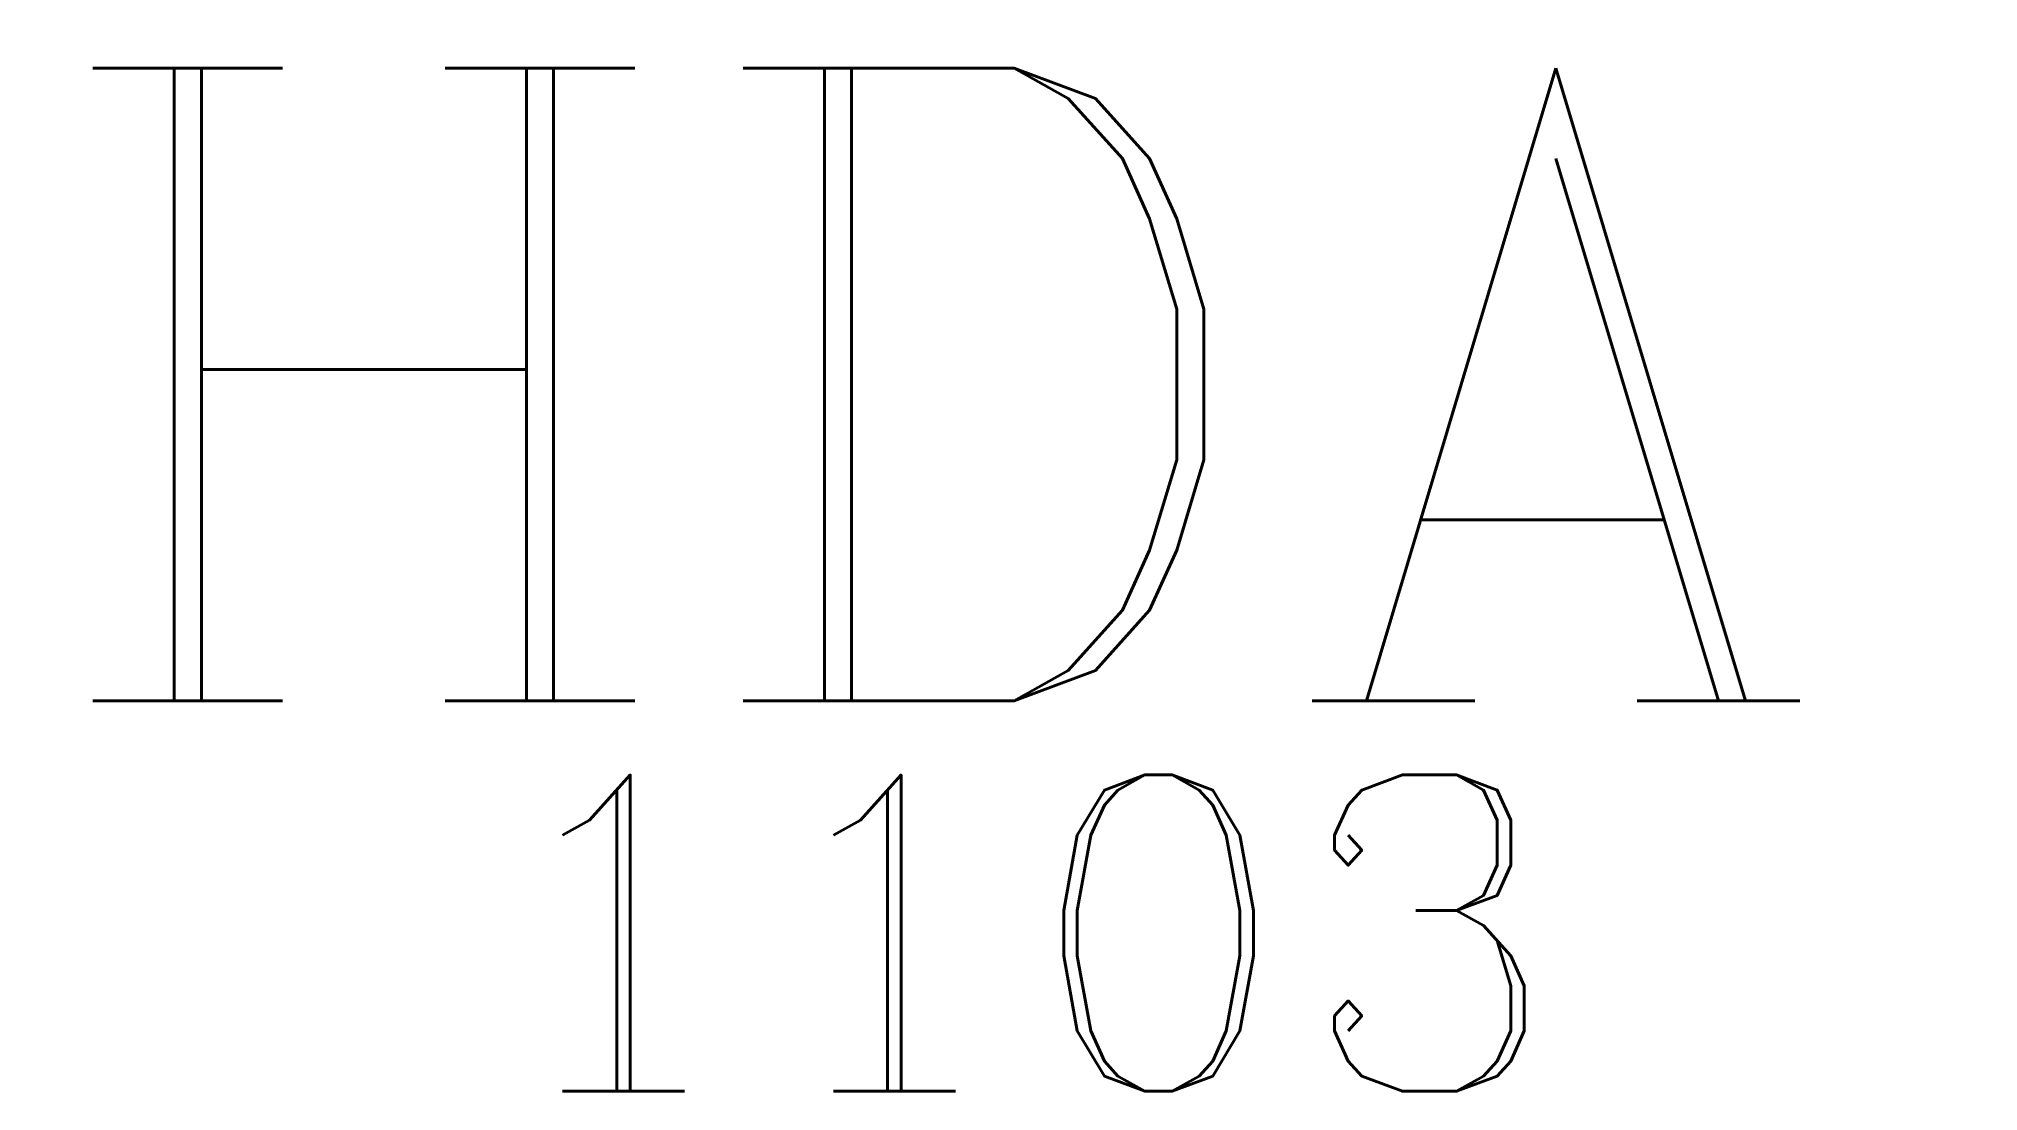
# Model space of a CAD drawing. Header units: inches. Extents: x -29.9 to 32.6, y -10 to 23.9.
import ezdxf

# ---------------------------------------------------------------- set-up
doc = ezdxf.new("R2010")
doc.units = ezdxf.units.IN
doc.header["$LTSCALE"] = 48
doc.header["$MEASUREMENT"] = 0
doc.styles.add('FSL12-1', font='complex.shx')

msp = doc.modelspace()

# ---------------------------------------------------------------- wipeouts: each hides what was drawn before it
msp.add_wipeout([(-29.943, -10.013), (32.642, -10.013), (32.642, 23.933), (-29.943, 23.933)])

# ---------------------------------------------------------------- next in the draw order: texts
at = {"linetype": 'Continuous', "attachment_point": 1, "style": 'FSL12-1'}
for s, insert, char_height, width in [('HDA', (-29.943, 22.984), 20.4, 142.8), ('HDA', (-29.943, 22.984), 20.4, 142.8), ('1103', (-15.666, 0.187), 10.2, 90.84375), ('1103', (-15.666, 0.187), 10.2, 90.84375)]:
    msp.add_mtext(s, dxfattribs=dict(at, insert=insert, char_height=char_height, width=width))

doc.saveas('drawing.dxf')
